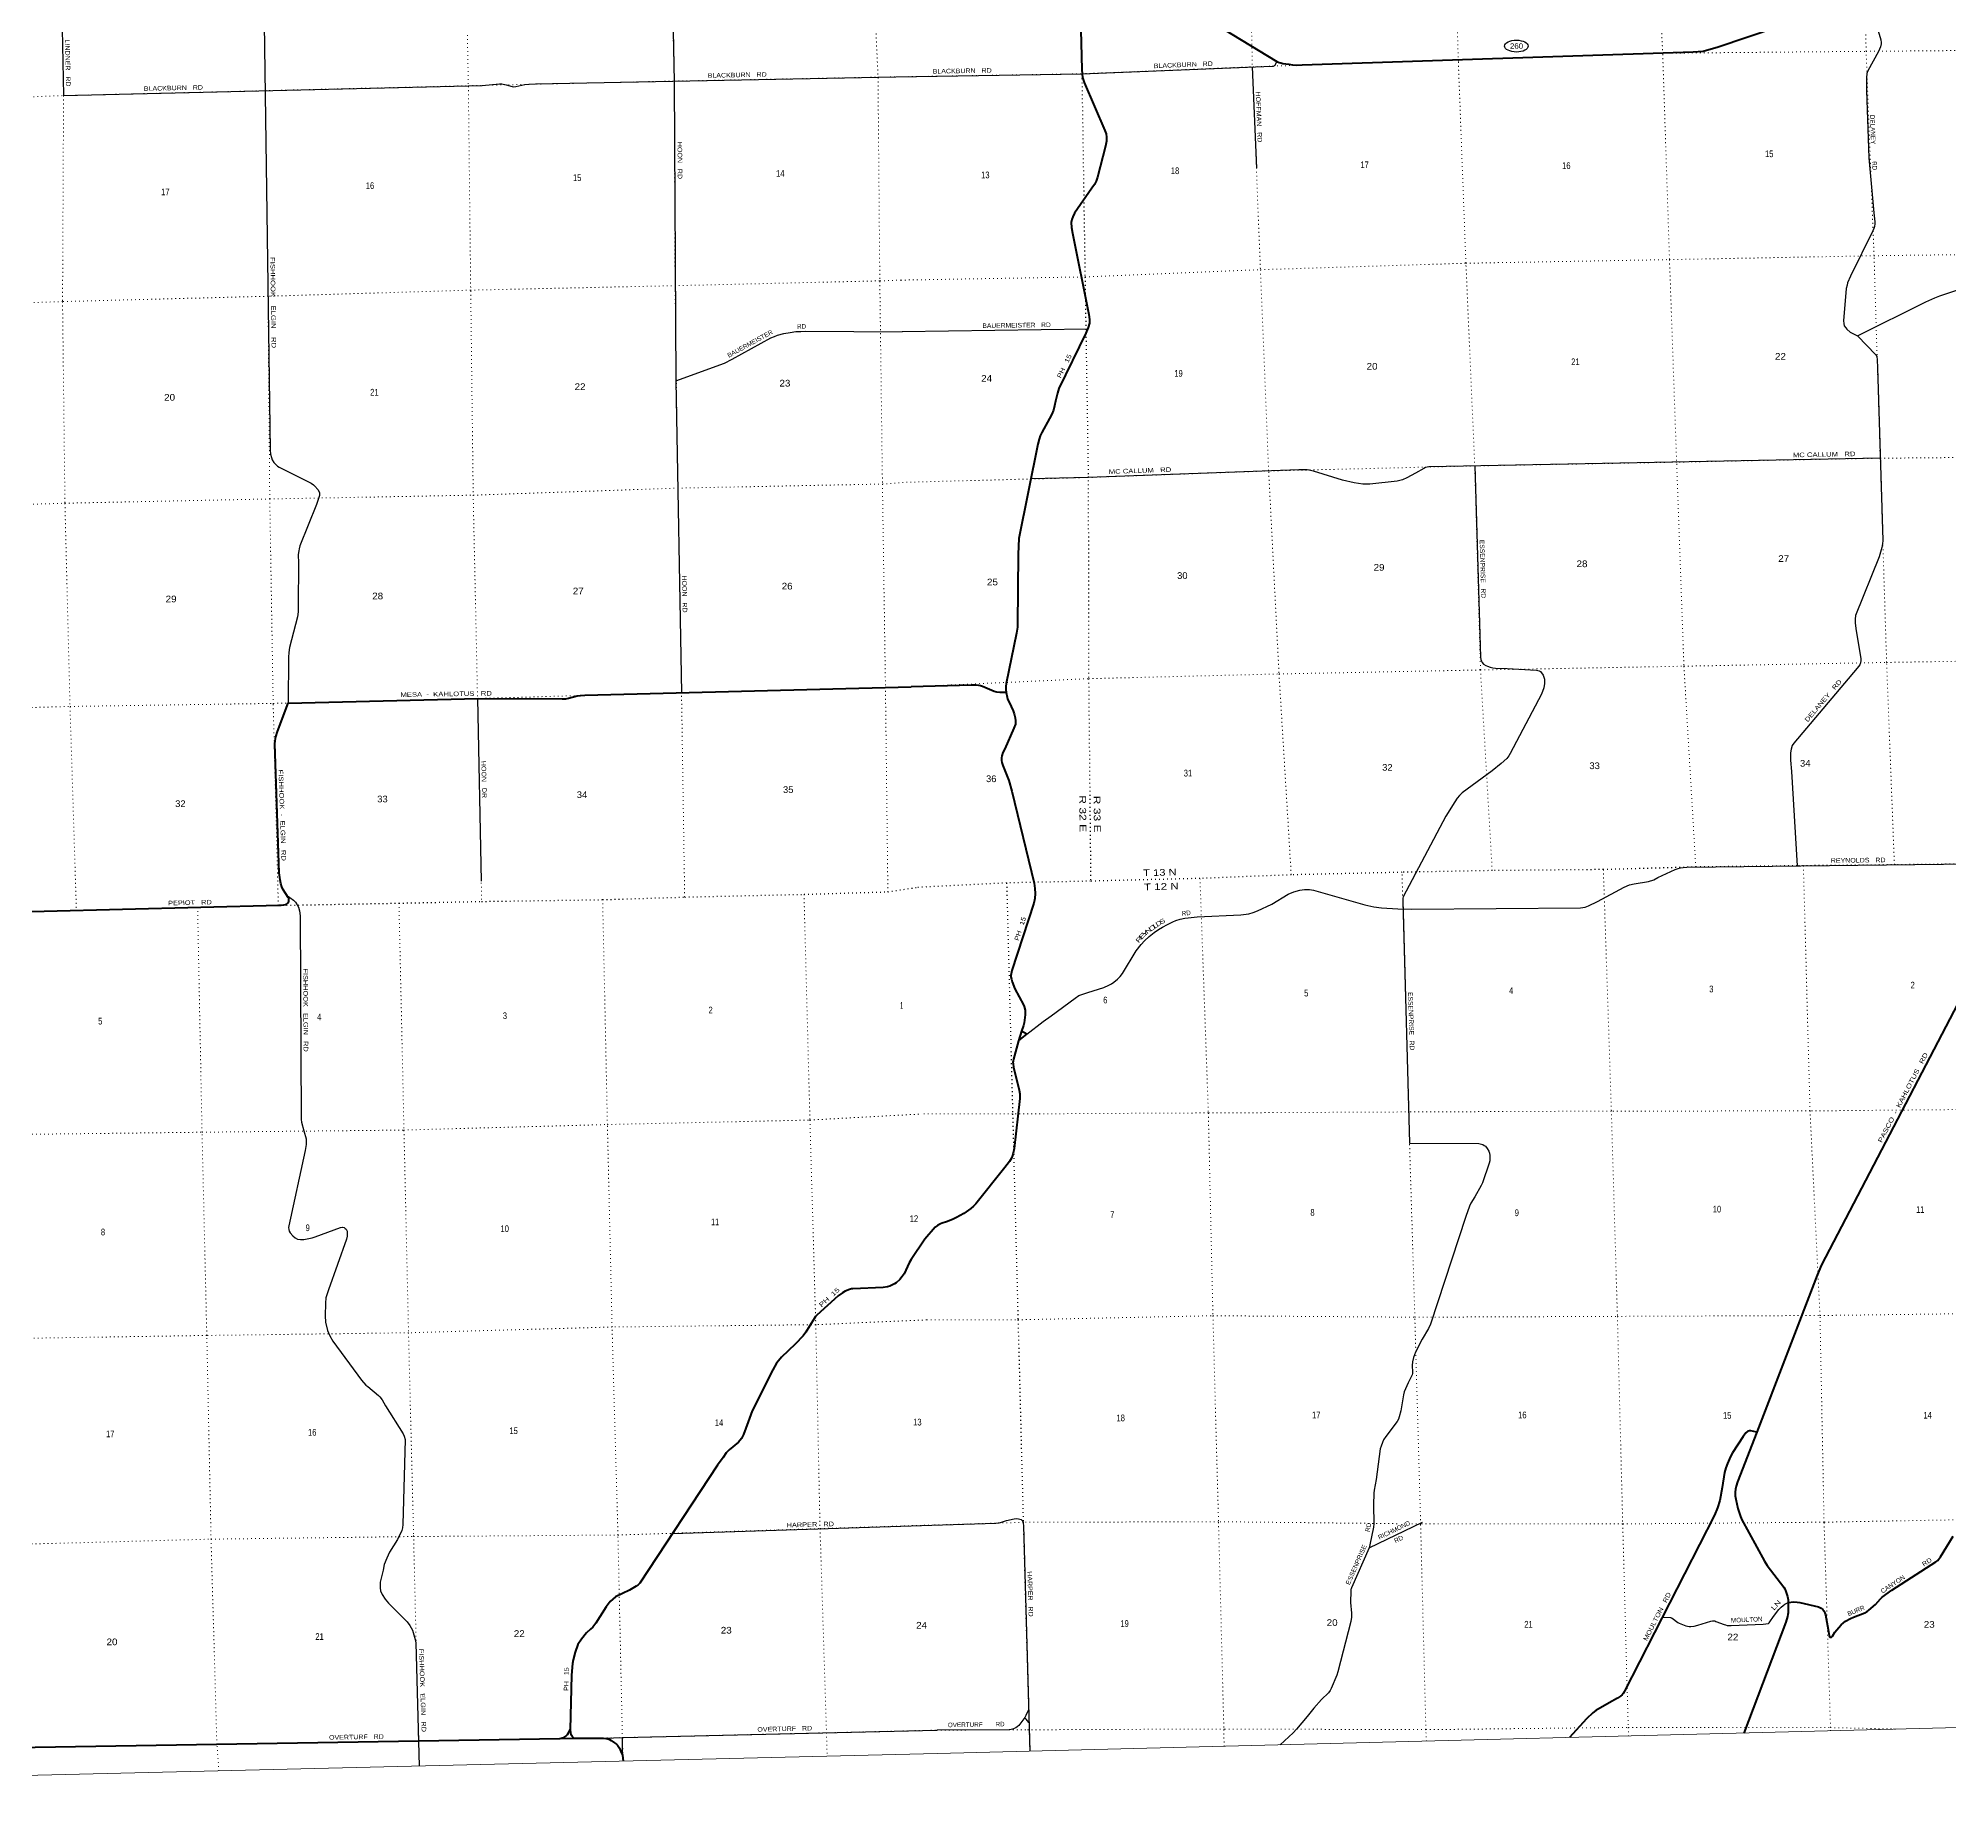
# Model space of a CAD drawing. Header units: feet. Extents: x 501257 to 757852, y -360805 to -170898.
# Drawn here: x 544861 to 594971, y -360805 to -314379 of the extents above; entities that cross this region are included whole.
import ezdxf
from ezdxf.enums import TextEntityAlignment as Align

# ---------------------------------------------------------------- set-up
doc = ezdxf.new("R2010")
doc.units = ezdxf.units.FT
doc.header["$LTSCALE"] = 70
doc.linetypes.add('DOTTED', pattern=[1.5, 0.3, -1.2])
for name, color, linetype, lineweight in [('17', 7, 'Continuous', 25), ('23', 7, 'Continuous', 70), ('26', 7, 'Continuous', 40), ('27', 7, 'Continuous', 13), ('29', 7, 'Continuous', 25), ('30', 7, 'Continuous', 25), ('4', 7, 'Continuous', 13), ('6', 7, 'DOTTED', 25), ('7', 7, 'DOTTED', 13)]:
    doc.layers.add(name, color=color, linetype=linetype, lineweight=lineweight)

msp = doc.modelspace()

# ---------------------------------------------------------------- linework, layer by layer
at = {"layer": '17'}
msp.add_ellipse((583611.48, -314584.79), major_axis=(309.24, -1), ratio=0.500121, dxfattribs=at)
at = {"layer": '23'}
msp.add_lwpolyline([(574833.44, -313412.45), (574924.78, -313503.87), (575015.5, -313578.15), (577332.03, -314985.18), (577391.83, -315014.07), (577433.07, -315026.45), (577490.8, -315038.83), (577648.35, -315062.49), (577742.35, -315073.9), (577857.82, -315082.15), (577998.94, -315079.65), (588241.26, -314736.13), (588510.01, -314713.61), (588900.5, -314606.83), (592766.6, -313292.81), (592848.7, -313252.15), (592939.42, -313190.26), (593026.02, -313120.11), (593174.83, -312944.84)], dxfattribs=at)
at = {"layer": '26'}
msp.add_line((570639.57, -340398.82), (570555.94, -340649.63), dxfattribs=at)
for points in [[(572177.18, -313478.94), (572218.04, -315194.68), (572224.63, -315315.38), (572239.73, -315411.22), (572277.28, -315539.26), (572823.47, -316796.79), (572854.19, -316882.55), (572867.86, -316972.39), (572862.96, -317075.7), (572841.96, -317208.53), (572628.25, -318019.52), (572592.57, -318125.47), (572553.67, -318208.28), (572484.47, -318311.89), (572027.22, -318963.33), (571981.15, -319059.91), (571952.64, -319125.75), (571941.67, -319204.77), (571950.44, -319340.86), (571972.74, -319490.48), (572399.54, -321619.13), (572422.05, -321746.49), (572422.05, -321843.06), (572386.96, -321957.2), (572326.14, -322106.16), (571619.22, -323555.11), (571578.81, -323678.31), (571531.97, -323890.97), (571505.15, -324011.65), (571471.92, -324128.18), (571430.57, -324231.15), (571368.82, -324342.6), (571167.34, -324714.03), (571127.86, -324801.82), (571096.4, -324890.18), (571062.05, -325016.92), (570570.28, -327491.21), (570546.3, -327896.24), (570534.83, -329744.99), (570531.21, -329810.63), (570506.42, -329967.13), (570236.93, -331284.94), (570223.02, -331369.01), (570225.21, -331448.03), (570237.92, -331525.65)], [(538848.82, -337414.13), (551176.74, -337101.5), (551226.99, -337096.62), (551301.4, -337086.56), (551341.39, -337078.5), (551360.05, -337071.66), (551380.84, -337061.26), (551397.68, -337041.66), (551426.58, -336998.85), (551434.89, -336955.16), (551428.65, -336926.04), (551412.02, -336896.92), (551347.85, -336802.75), (551274.81, -336678.49), (551246.02, -336614.47), (551218.68, -336532.87), (551200.62, -336437.86), (551181.28, -336249), (551066.83, -332868.06), (551073.14, -332792.55), (551089.83, -332690.97), (551131.13, -332543.92), (551410.03, -331802.1), (556393.16, -331685.14), (558600.17, -331688.97), (558693.73, -331686.89), (558765.33, -331676.74), (558986.86, -331616.16), (559074.7, -331600.21), (559189.35, -331595.39), (567741.73, -331375.5)], [(570237.92, -331525.65), (570069.47, -331524.85), (569990.15, -331515.33), (569922.5, -331496.31), (569617.6, -331366.81), (569559.92, -331349.82), (569518.89, -331338.28), (569448.7, -331331.7), (569323.92, -331331.08), (567741.73, -331375.5)], [(570237.92, -331525.65), (570260.31, -331649.96), (570271.28, -331687.27), (570299.79, -331750.92), (570348.05, -331845.31), (570368.9, -331895.8), (570418.25, -332007.73), (570444.57, -332086.75), (570469.8, -332189.91), (570478.58, -332266.74), (570482.96, -332317.22), (570476.38, -332354.53), (570439.09, -332457.69), (570196.62, -332999.84), (570148.45, -333100.81), (570122.13, -333184.21), (570114.53, -333239.75), (570115.54, -333304.94), (570122.13, -333359.81), (570146.25, -333436.63), (570304.28, -333831.15), (570380.54, -334112.36), (570970.14, -336523.51), (570990.78, -336660.95), (570999.56, -336788.26), (570990.78, -336924.35), (570958.35, -337046.82), (570382.56, -338806.68), (570361.24, -338939.29), (570361.24, -338978.8), (570372.67, -339040.3), (570391.95, -339110.49), (570463.8, -339286.84), (570691.38, -339711.9), (570707.5, -339753.87), (570730.86, -339847.99), (570735.25, -339909.45), (570731.2, -339970.34), (570706.73, -340179.42), (570688.77, -340251.25), (570639.57, -340398.82)], [(598796.25, -334182.7), (596806.73, -336680.21), (596662.18, -336876.08), (596575.12, -337015.32), (596441.15, -337266.92), (591605.1, -346525.87), (591497.74, -346790.7), (589913.19, -350913.39)], [(570555.94, -340649.63), (570424.06, -341132.46), (570415, -341186.89), (570412.81, -341213.23), (570415, -341254.93), (570431.33, -341339.4), (570577.5, -341950.27), (570593.78, -342045.1), (570595.97, -342086.8), (570591.01, -342163.04), (570442, -343475.07), (570417.2, -343596.91), (570399.65, -343658.37), (570373.33, -343726.41), (570318.49, -343816.4), (570200.18, -343977.44), (569441.01, -344926.46), (569382.94, -344988.49), (569310.55, -345047.76), (569124.1, -345175.06), (568935.45, -345282.61), (568827.97, -345333.1), (568668.92, -345393.18), (568560.35, -345429.67), (568514.29, -345447.23), (568437.51, -345488.94), (568373.9, -345539.42), (568100.12, -345847.36)], [(570555.94, -340649.63), (570777.26, -340479.77), (570639.57, -340398.82)], [(568100.12, -345847.36), (567745.4, -346381.32), (567692.11, -346470.77), (567559.18, -346761.21), (567512.55, -346832.74), (567445.43, -346906.76), (567348.31, -346997.09), (567310.88, -347022.05), (567237.18, -347061), (567184.06, -347084.46), (567125.85, -347101.1), (567012.2, -347118.86), (566213.62, -347150.53), (566178.85, -347154.16), (566128.95, -347168.72), (566018.76, -347210.33), (565943.92, -347254.01), (565832.5, -347332.11), (565273.42, -347841.69), (565234.97, -347882.26), (565206.54, -347921.51), (565083.14, -348129.45), (564986.52, -348291.03), (564909.74, -348383.98), (564699.9, -348604.59), (564349.98, -348942.77), (564267.17, -349039.94), (564212.18, -349102.56), (564114.7, -349274.13), (563578.43, -350353.49), (563475.63, -350635.68), (563349.04, -350972.31), (563300.42, -351076.55), (563219.52, -351168.23), (562971.94, -351371.95), (562897.42, -351451.94), (562815.68, -351569.12), (562664.09, -351773.24), (560631.83, -354869.48), (560616.39, -354885.57), (560591.45, -354910.54), (560539.76, -354944.51), (560359.36, -355050.31), (559998.34, -355227.73), (559919.92, -355287.07), (559858.25, -355345.31), (559750.53, -355488.8), (559479.17, -355915.31), (559396, -356019.33), (559341.85, -356074.69), (559237.82, -356165.89), (559100.78, -356331.37), (559008.43, -356475.09), (558933.29, -356678.68), (558880.41, -356872.25), (558867.93, -356972.11), (558836.57, -357278.49), (558807.56, -358702.15)], [(589913.19, -350913.39), (589754.64, -350870.94), (589710.76, -350870.94), (589676.26, -350880.53), (589623.02, -350923.62), (589554.41, -351019.11), (589276.44, -351450.41), (589221.01, -351548.49), (589140.44, -351731.36), (589100.95, -351845.49), (589068.78, -351967.6), (589002.04, -352357.87), (588940.82, -352701.52), (588879.4, -352894.67), (588804.22, -353082.12), (586447.92, -357693.56), (586411.62, -357754.25), (586382.02, -357789.37), (586337.04, -357828.88), (586259.23, -357876.48), (586040.3, -358000), (585696.52, -358206.41), (585611.18, -358266.89), (585449.64, -358420.8), (585004.1, -358911.46)], [(589913.19, -350913.39), (589405.86, -352209.85), (589370.96, -352324.17), (589355.41, -352403.01), (589346.63, -352477.63), (589348.82, -352574.21), (589362.8, -352664.34), (589419.71, -352909.94), (589473.88, -353090.02), (589515.54, -353188.79), (590117.83, -354287.91), (590187.88, -354400.39), (590622.6, -354972), (590650.73, -355019.36), (590677.05, -355083.01), (590713.66, -355216.53), (590731.89, -355302.51), (590737.25, -355372.68)], [(590737.25, -355372.68), (590881.06, -355359.57), (590974.27, -355363.23), (591039, -355374.94), (591528.17, -355486.88), (591601.27, -355518.54), (591644.43, -355554.92), (591672.94, -355592.24), (591699.27, -355642.72), (591712.03, -355694.07), (591784, -356082), (591806, -356250.26), (591814.44, -356272.67), (591829.79, -356283.64), (591858.31, -356285.84), (591875.44, -356280.26), (591895.6, -356257.3), (591961.48, -356152.86), (592062.31, -356026.84), (592123.76, -355962.73), (592187.34, -355906.12), (592242.18, -355864.41), (592367.22, -355794.17), (592443.99, -355759.06), (592742.32, -355640.53), (592802.65, -355609.8), (592848.38, -355575.94), (593023.98, -355421.6), (593155.82, -355278.36), (593202.48, -355234.98), (593455.6, -355054.06), (594610.17, -354309.85), (594656.23, -354270.89), (594680.36, -354246.75), (594730.09, -354173.35), (595057.65, -353634.36)], [(590737.25, -355372.68), (590734.59, -355640.26), (590729.71, -355691.01), (590718.73, -355737.1), (590673.02, -355891.6), (589573.88, -358794.54)], [(558535.46, -358939.27), (558627.82, -358907.82), (558667.32, -358890.14), (558693.99, -358873.84), (558716.17, -358852.7), (558734.89, -358830.85), (558766.07, -358789.25), (558807.56, -358702.15)], [(558807.56, -358702.15), (558817.01, -358785.09), (558825.32, -358819.41), (558838.72, -358852.73), (558860.67, -358885.98), (558897.57, -358930.73)], [(536841.66, -359294.53), (558535.46, -358939.27), (558897.57, -358930.73)], [(558897.57, -358930.73), (559678.26, -358931.35), (559741.13, -358937.99), (559795.18, -358948.39), (559838.84, -358962.95), (559879.82, -358986.25), (559971.9, -359048.24), (560019.6, -359084.19), (560037.02, -359103.21), (560043.61, -359111.78), (560098.72, -359193.86), (560137.24, -359278.01), (560176.11, -359376.25), (560186.04, -359449.74), (560192.24, -359527.96)]]:
    msp.add_lwpolyline(points, dxfattribs=at)
at = {"layer": '29'}
for p, q in [((576688.4, -315128.28), (576793.82, -317781.17)), ((572367.95, -322003.75), (567511.33, -322071.97)), ((556374.92, -331685.11), (556474.53, -336472.62)), ((579747.37, -353944.14), (581147.26, -353265.01)), ((561487.24, -353566.23), (568285.74, -353342.96)), ((560179.55, -359381.94), (560174.14, -358913.3))]:
    msp.add_line(p, q, dxfattribs=at)
for points in [[(592821.93, -313270.42), (593164.16, -314419.9), (593172.41, -314490.05), (593171.59, -314528.69), (593155.92, -314601.46), (593107.22, -314723.65), (592825.15, -315230.44), (592801.27, -315307.06), (592790.76, -315418.54), (592789.08, -315752.66), (592849.92, -317513.96), (592983.38, -318957.32), (593004.59, -319186.17), (593005.4, -319243.55), (592997.15, -319313.7), (592984.78, -319363.22), (592955.61, -319422.96), (592370.71, -320610.18), (592294.05, -320786.79), (592277.55, -320848.69), (592254.24, -320941.39), (592182.71, -321781.23), (592195.08, -321855.51), (592205.39, -321913.28), (592244.56, -321971.04), (592273.2, -322003.48), (592364.15, -322078.33), (592552.22, -322174.99)], [(545490.26, -314130.13), (545525.18, -315882.06), (556500.22, -315614.12), (556951.76, -315574.43), (556981.34, -315572.98), (557014.94, -315575.57), (557130.82, -315601.3), (557281.17, -315640.23), (557332.87, -315647.99), (557378.45, -315644.24), (557619.38, -315594.74), (557723.16, -315578.15), (557897.15, -315572.33), (567345.87, -315390.49)], [(550787.82, -314003.37), (550941.69, -325176.98), (550953.73, -325276.93), (550976.99, -325367.44), (550997.67, -325429.51), (551039.03, -325494.18), (551064.87, -325525.22), (551134.66, -325589.87), (551181.19, -325618.32), (552014.39, -326039.22), (552072.93, -326078.69), (552114.29, -326117.49), (552191.83, -326202.84), (552230.6, -326283.01), (552235.77, -326316.64), (552232.08, -326361.03), (552154.82, -326597), (551721.75, -327683.56), (551700.74, -327759.82), (551690.4, -327808.97), (551676.33, -327912.53), (551682.78, -328133.91), (551679.27, -329251.93), (551674.9, -329407.34), (551655.69, -329542.69), (551450.62, -330342.45), (551429.34, -330472.88), (551420.16, -330603.2), (551410.03, -331802.1)], [(561492.95, -313743.48), (561535.2, -315519.88), (561577, -323354.12), (561723.97, -331530.22)], [(567345.89, -315391.33), (572220.53, -315312.79), (577204.03, -315112.09), (577243.15, -315106.58), (577257.83, -315101.08), (577272.5, -315091.9), (577282.89, -315081.5), (577292.86, -315067.71), (577332.81, -314985.66)], [(592552.22, -322174.99), (594347.78, -321284.85), (594576.07, -321184.04), (594710.57, -321129.28), (597413.81, -320221.23), (597529.16, -320192.61), (597640.5, -320180.23), (597710.61, -320180.23), (597847.56, -320191.3), (599008.52, -320342.9)], [(561577, -323353.62), (562849.49, -322891.04), (563050.3, -322791.44), (564068.69, -322232.79), (564161.74, -322191.41), (564244.45, -322160.37), (564409.87, -322118.99), (564570.13, -322087.95), (564720.04, -322067.27), (564854.45, -322062.09), (564970.53, -322058.13), (567511.33, -322071.97)], [(592552.22, -322174.99), (593036.67, -322674.98), (593061.07, -322717.91), (593070.96, -322806.87), (593075.46, -323016.05), (593214.29, -327542.43), (593207.48, -327632.33), (593189.76, -327724.22), (593121.05, -327973.63), (592502.68, -329507.91), (592487.89, -329600.59), (592490.72, -329705.46), (592517.08, -329906), (592636.24, -330631.28), (592638.41, -330689.94), (592631.83, -330748.12), (592609.54, -330801.35), (592547.61, -330887.27), (590880.04, -332850.62), (590840.45, -332918.16), (590810.58, -333011.5), (590799.22, -333107.97), (590799.3, -333295.57), (590824.71, -333594.74), (590966.77, -336068.45)], [(593148.05, -325382.77), (581315.11, -325610.57), (581231.08, -325626.99), (581185.6, -325652.34), (580968.24, -325781.02), (580736.23, -325899.33), (580620.76, -325948.85), (580489.54, -325983.24), (579767.68, -326067.31), (579581.57, -326064.39), (579358.88, -326031.37), (579049.94, -325960.07), (578287.85, -325721.22), (578130, -325693.02), (577906.63, -325693.37), (572384.99, -325888.18), (570881.05, -325929.17)], [(582519.8, -325587.38), (582667.84, -330602.98), (582679.84, -330658.05), (582697.1, -330702.39), (582713.59, -330735.4), (582750.71, -330780.79), (582808.44, -330817.93), (582851.03, -330837.91), (582923.91, -330863.32), (582994.1, -330877.07), (583067, -330883.92), (583369.1, -330891.79), (584135.24, -330937.33), (584210.53, -330954.1), (584243.52, -330978.85), (584310.53, -331073.43), (584334.24, -331123.27), (584346.61, -331172.79), (584345.5, -331291.84), (584330.12, -331399.74), (584271.57, -331567.56), (583450.56, -333121.44), (583412.58, -333182.32), (583363.09, -333252.47), (583215.39, -333389.48), (582971.76, -333579.25), (582187.81, -334156.14), (582116.49, -334226.43), (582055.85, -334296.43), (581994.76, -334388.73), (581761.03, -334767.42), (580645.37, -336876.73), (580636.91, -336914.51), (580633.86, -336972.02), (580641.19, -337287.69)], [(570777.26, -340479.77), (571201.4, -340150.87), (571416.18, -340001.14), (572043.73, -339531.91), (572139.73, -339469.58), (572374.27, -339389.81), (572795.86, -339251.88), (572925.55, -339198.28), (573000.13, -339158.78), (573058.71, -339118.93), (573153.68, -339040.24), (573219.49, -338965.63), (573281.86, -338886.66), (573643.15, -338292.05), (573772.27, -338131.56), (573861.22, -338029.77), (573987.24, -337916.46), (574111.21, -337816.77), (574228.6, -337738.71), (574333.9, -337672.86), (574461.05, -337604.78), (574605.82, -337534.54), (574679.49, -337503.28), (574798.86, -337464.3), (574919.58, -337438), (575009.52, -337427.03), (575239.25, -337405.26), (576385.82, -337349.17), (576599.78, -337323.84), (576707.27, -337293.11), (576820.8, -337249.03), (577196.69, -337070.3), (577630.18, -336813.33), (577775.53, -336753.16), (577934.21, -336707.24), (578056.31, -336691.7), (578191.11, -336691.14), (578288.83, -336704.87), (578477.02, -336756.58), (579633.27, -337090.38), (579872.59, -337143.86), (580078.79, -337170.2), (580499.95, -337196.54), (580872.86, -337205.32), (585294.08, -337164.16), (585411.35, -337148.25), (585497.68, -337119.56), (585737.06, -337005.45), (586433.82, -336627.58), (586578.33, -336568.78), (586694.14, -336536.95), (587074.2, -336476.75), (587214.47, -336432.7), (587322.04, -336374.45), (587775.38, -336167.13), (587847.35, -336140.93), (587914.22, -336121.02), (587986.75, -336109.11), (588082.89, -336103.18), (596300.23, -336004.22)], [(551364.55, -336831.16), (551550.85, -336964.65), (551602.55, -337016.38), (551651.66, -337088.8), (551682.92, -337151.78), (551711.11, -337246.57), (551731.45, -337373.91), (551757.63, -342716.74), (551764.69, -342781.22), (551827.41, -343008.97), (551881.7, -343221.09), (551887.41, -343281.12), (551886.87, -343368.51), (551860.48, -343525.65), (551431.95, -345504.86), (551424.2, -345548.83), (551430.03, -345597.11), (551442.29, -345639.35), (551465.55, -345685.91), (551533.02, -345763.23), (551594.79, -345815.23), (551661.74, -345850.02), (551734.37, -345861.78), (551820.2, -345857.36), (552041.23, -345812.48), (552116.91, -345791.95), (552788.58, -345544.38), (552835.48, -345533.31), (552845.82, -345533.31), (552879.42, -345546.24), (552910.44, -345569.52), (552930.2, -345592.51), (552956.96, -345641.94), (552963.32, -345698.27), (552962.13, -345776.43), (552945.82, -345853.9), (552467.51, -347175.47), (552403.82, -347390.33), (552389.76, -347532.3), (552385.42, -347864.79), (552393.48, -348026.57), (552448.53, -348243.6), (552507.21, -348383.49), (552586.99, -348527.49), (553333.76, -349546.53), (553453.24, -349676.68), (553500.96, -349716.77), (553780.06, -349946.1), (553815.1, -349987.04), (553879.64, -350063.98), (553968.32, -350220.45), (554430.29, -350951.91), (554456.13, -351016.41), (554476.72, -351101.59), (554417.38, -353329.13), (554409.61, -353416.56), (554391.87, -353484.99), (554282.53, -353719.9), (554068.42, -354052.81), (553996.33, -354209.87), (553934.01, -354378.69), (553899.46, -354529.01), (553825.45, -354839.06), (553820.76, -354990.62), (553830.62, -355066.67), (553873.83, -355162.26), (553954.69, -355289.1), (554046.8, -355392.75), (554533.68, -355878.79), (554600.88, -355971.9), (554670.17, -356095.21), (554743.42, -356340.77), (554761.14, -356427.09), (554848.58, -359660.22)], [(580641.19, -337287.69), (580810.73, -343332.56), (582625.51, -343347.65), (582694.63, -343357.7), (582729.82, -343370.28), (582770.04, -343392.91), (582801.46, -343418.07), (582845.09, -343478.21), (582886.92, -343543.83), (582905.77, -343596.63), (582913.31, -343659.51), (582915.83, -343755.09), (582913.31, -343795.33), (582895.12, -343857.21), (582718.51, -344371.29), (582685.99, -344444.52), (582518.06, -344738.9), (582414.37, -344909.52), (582382.81, -344984.09), (582284.62, -345256.44), (581356.19, -348078.56), (581307.41, -348193.15), (581142.93, -348469.32), (580964.07, -348812.97), (580910.38, -348950.61), (580883.64, -349069.51), (580874.73, -349162.89), (580891.18, -349336.12), (580884.91, -349373.85), (580874.25, -349406.42), (580774, -349612.41), (580668.74, -349851.72), (580647.04, -349929.82), (580581.63, -350350.2), (580539.3, -350508.17), (580516.67, -350571.05), (580481.69, -350630.65), (580183.93, -351021.14), (580130.84, -351109.29), (580098.17, -351177.2), (580062.98, -351272.77), (580043.13, -351346.98), (579935.27, -352148.88), (579878.24, -352432.25), (579871.94, -352506.82), (579867.5, -352816.87), (579875.73, -353310.02), (579861.46, -353398.65), (579771.42, -353860.84), (579749.42, -353937.03), (579284.44, -354992.65), (579276.9, -355014.02), (579273.75, -355030.38), (579269.46, -355069.06), (579264.71, -355369.05), (579287.54, -355650.18), (579287.57, -355759.75), (579272.25, -355869.96), (578928.99, -357191.47), (578904.89, -357275.11), (578756.59, -357629.74), (578731.46, -357680.05), (578684.43, -357739.5), (578504.89, -357919.48), (578300.52, -358142.4), (578126.31, -358364.49), (577845.43, -358688.61), (577755.09, -358787.17), (577422.29, -359103.45)], [(568285.74, -353342.96), (569963.56, -353290.24), (570023.47, -353285.35), (570083.38, -353274.34), (570246.39, -353227.92), (570444.27, -353180.51), (570496.29, -353174.82), (570554.86, -353177.99), (570597.26, -353186.16), (570632.78, -353200.63), (570656.76, -353222.77), (570670.49, -353250.93), (570683.09, -353296.36), (570685.54, -353361.2), (570852.78, -359267.77)], [(587435.26, -355761.27), (587652.77, -355768.31), (587667.92, -355771.1), (587676.71, -355774.87), (587694.31, -355787.45), (587845.12, -355894.34), (587874.56, -355911.2), (588056.26, -355983.63), (588098.36, -355994.94), (588137.01, -356002.66), (588154.29, -356003.75), (588180.69, -356003.75), (588269.29, -355992.43), (588363.4, -355970.33), (588708.13, -355860.31), (588753.15, -355851.58), (588780.8, -355851.58), (588808.45, -355854.09), (588841.15, -355866.75), (589055.03, -355949.48), (589095, -355962.24), (589140.24, -355972.3), (589241.01, -355976.61), (590078.98, -355937.68), (590217.28, -355919.83), (590236.16, -355906.91), (590253.76, -355881.76), (590352.59, -355741.05), (590491.67, -355554.12), (590547.85, -355496.94), (590603.15, -355451.67), (590648.39, -355418.97), (590737.25, -355372.68)], [(570822.86, -358187.05), (570754.69, -358331.47), (570721.04, -358383.66), (570592.56, -358565.39), (570564.48, -358597.57), (570525.96, -358633.29), (570488.25, -358658.44), (570448.33, -358678.32), (570403.09, -358695.45), (570365.19, -358705.24), (570311.39, -358712.58), (568418.85, -358717.6)], [(559678.26, -358931.35), (560204.67, -358912.58), (568418.85, -358717.6)], [(570832.06, -358519.46), (570759.72, -358434.59), (570716.25, -358391.09)]]:
    msp.add_lwpolyline(points, dxfattribs=at)
at = {"layer": '4'}
msp.add_lwpolyline([(501256.99, -177792.42), (532580.01, -177081.38), (563902.01, -176327.26), (595222.96, -175530.05), (626542.78, -174689.76), (657861.41, -173806.39), (689178.8, -172879.94), (720494.89, -171910.42), (751809.62, -170897.82), (757851.71, -353854.74), (726285.32, -354875.48), (694717.55, -355852.8), (663148.48, -356786.68), (631578.15, -357677.15), (600006.62, -358524.19), (568433.96, -359327.81), (536860.22, -360087.99), (505285.47, -360804.74)], close=True, dxfattribs=at)
at = {"layer": '6'}
for points in [[(572177.18, -313478.94), (572219.94, -315325.6), (572301.83, -320633.39), (572386.52, -325862.48), (572396.67, -331162.76), (572449.67, -336468.61)], [(599419.54, -336065.94), (598925.46, -336023.69), (596454.07, -336006.54), (593550.09, -336040.19), (590966.56, -336067.73), (588320.49, -336098.99), (585890.41, -336165.34), (582976.82, -336191.85), (580610.85, -336237.51), (577707.86, -336304.14), (575316.39, -336398.29), (572449.67, -336468.61), (570246.74, -336516.81), (567871.99, -336635.47)], [(536331.3, -337473.39), (538850.27, -337413.48), (540553.28, -337377.17), (543771.74, -337291.16), (545860.29, -337234.85), (549041.43, -337153.19), (551159.87, -337103.78), (554317.5, -337045.04), (556484.83, -337000.74), (559657.14, -336953.83), (561807.34, -336885.36), (564935.72, -336813.35), (567134.19, -336748.13), (567871.99, -336635.47)], [(570246.74, -336516.81), (570404.33, -342569.71), (570545.07, -347965.25), (570682.44, -353260.28), (570837.13, -358706.46), (570852.78, -359267.77)]]:
    msp.add_lwpolyline(points, dxfattribs=at)
at = {"layer": '7'}
for points in [[(587365.75, -313094.52), (587446.87, -314797.96), (587624.17, -320180.28), (587812.68, -325537.18), (588002.43, -330835.76), (588313.23, -336093.21)], [(593519.6, -336040.03), (593315.84, -330737.14), (593148.67, -325405.95), (592985.84, -320079.21), (592779.22, -314722.47), (592730.91, -312956.33)], [(566798.6, -313627.01), (566875.79, -315409.4), (566922.86, -320746.87), (566991.65, -326061.89), (567070.53, -331378.76), (567134.19, -336748.13)], [(576652.35, -313366.74), (576690.18, -315151.86), (576899.64, -320444.76), (577117.55, -325743.09), (577387.76, -331038.92), (577707.86, -336304.14)], [(582976.82, -336191.85), (582668.89, -330934.56), (582520.26, -325603.44), (582286.45, -320267.06), (582088.84, -314982.63), (582035.95, -313230.57)], [(545490.26, -314130.13), (545525.18, -315882.06), (545498.72, -321279.58), (545561, -326564.55), (545694.36, -331896.63), (545861.55, -337234.82)], [(551154.85, -337103.83), (551020.24, -331823.73), (550930.44, -326452.77), (550886.46, -321133.23), (550814.97, -315824.38), (550787.82, -314003.37)], [(556103.02, -313874.96), (556137.01, -315638.99), (556198.56, -321002.36), (556263.93, -326353.62), (556376.82, -331682.46), (556484.83, -337000.74)], [(561807.34, -336885.36), (561724.79, -331518.1), (561627.13, -326168.77), (561555.82, -320882.74), (561534.07, -315502.29), (561492.95, -313743.48)], [(567345.89, -315391.33), (572211.38, -315310.92), (576706.68, -315128), (582092.9, -314942.35), (587476.22, -314771.04), (592779.22, -314722.47), (598093.33, -314676.12), (598860.56, -314682.9)], [(535832.34, -316139.71), (540329.91, -316075.6), (545525.18, -315882.06), (550811.79, -315752.94), (556138.99, -315623.07), (561536.36, -315501.14), (566875.1, -315398.84), (567345.87, -315390.49)], [(567477.79, -320717.36), (572301.83, -320633.39), (576899.64, -320444.76), (582288.57, -320275.08), (587624.17, -320180.28), (592985.84, -320079.21), (598299.63, -320008.73), (598999.02, -319979.54)], [(567477.79, -320717.36), (566920.68, -320736.86), (561567.4, -320863.13), (556194.18, -320980.33), (550887.61, -321140.12), (545498.72, -321279.58), (540376.99, -321456.34), (535956.96, -321467.7)], [(599139.71, -325361.26), (598523.99, -325337.16), (593151.11, -325385.14), (587815.57, -325488.42), (582515.37, -325587.53), (577115.22, -325718.98), (572366.26, -325890.88), (567608.98, -326015.08)], [(536082.52, -326836.43), (540422.76, -326720.32), (545561, -326564.55), (550930.44, -326452.77), (556263.93, -326353.62), (561627.13, -326168.77), (566991.65, -326061.89), (567608.98, -326015.08)], [(567741.73, -331375.5), (572396.67, -331162.76), (577387.76, -331038.92), (582668.89, -330934.56), (588002.43, -330835.76), (593315.84, -330737.14), (598705.87, -330649.88), (599279.07, -330692.53)], [(536206.58, -332140.85), (540490.05, -332033.92), (545694.26, -331890.6), (551020.88, -331810.9), (556379.12, -331683.61), (561728.24, -331527.29), (567069.25, -331393.96), (567741.73, -331375.5)], [(581250.82, -359006.82), (581237.99, -358705.82), (581099.35, -353316.29), (580948.23, -347896.72), (580784.24, -342509.69), (580610.85, -336237.51)], [(585890.41, -336165.34), (586099.74, -342475.14), (586258.64, -347874.53), (586397.96, -353314.32), (586541.85, -358645.49), (586552.64, -358871.94)], [(591843.24, -358736.14), (591844.59, -358651.52), (591675.85, -353268.3), (591569.05, -347852.35), (591308.02, -342490.07), (591134.64, -336065.94)], [(575316.39, -336398.29), (575535.58, -342543.12), (575655.12, -347858.42), (575802.13, -353272), (575942.08, -358703.4), (575948.19, -359136.51)], [(549598.85, -359786.51), (549544.61, -359087.91), (549391.42, -353713.13), (549280.06, -348374.67), (549154.84, -343048.49), (549039.05, -337153.23)], [(554317.5, -337045.04), (554448.92, -342996.19), (554567.82, -348304.38), (554700.92, -353620.39), (554828.18, -358999.2), (554848.58, -359660.22)], [(560192.24, -359527.96), (560174.96, -358921.04), (560057.87, -353605.28), (559904.48, -348152.93), (559781.59, -342846.81), (559657.14, -336953.83)], [(564935.72, -336813.35), (565090.69, -342729.96), (565244.61, -348091.86), (565356.31, -353437.24), (565525.21, -358787.7), (565541.52, -359399.24)], [(536465.85, -343226.35), (538930.69, -343184.1), (543860.95, -343112.84), (549154.84, -343048.49), (554444.84, -342992.24), (559781.59, -342846.81), (565090.69, -342729.96), (568018.96, -342570.37)], [(599586, -342433.94), (596620.09, -342441.73), (591308.02, -342490.07), (586098, -342495.26), (580812.36, -342517.03), (575535.58, -342543.12), (570404.33, -342569.71), (568018.96, -342570.37)], [(568152.58, -347965.84), (565244.61, -348091.86), (559904.48, -348152.93), (554567.82, -348304.38), (549280.06, -348374.67), (543950.32, -348457.68), (539032.92, -348528.31), (536591.09, -348581.07)], [(568152.58, -347965.84), (570545.07, -347965.25), (575655.12, -347858.42), (580948.23, -347896.72), (586258.64, -347874.53), (591569.05, -347852.35), (596756.13, -347787.05), (599727.3, -347839.33)], [(580484.14, -353307.54), (575801.92, -353255.92), (570684.31, -353271.89), (568285.74, -353342.96)], [(599867.88, -353216.62), (596951.08, -353174.05), (591675.85, -353268.3), (586397.96, -353314.32), (581097.31, -353314.3), (580802.18, -353311.05)], [(536716.23, -353931.8), (539127.1, -353897.79), (544058.66, -353856.48), (549391.42, -353713.13), (554701.31, -353644.5), (560057.87, -353605.28), (565355.17, -353436.09), (568285.74, -353342.96)], [(536841.66, -359294.53), (539255.75, -359257.26), (544192.23, -359172.96), (549544.61, -359086.76), (554832.78, -358999.2), (560176.11, -358914.14), (565529.8, -358787.7), (568418.85, -358717.6)], [(568418.85, -358717.6), (570795.56, -358708.91), (575965.31, -358688.72), (581237.99, -358705.82), (586541.85, -358645.49), (591844.59, -358651.52), (593597.83, -358690.83)]]:
    msp.add_lwpolyline(points, dxfattribs=at)

# ---------------------------------------------------------------- texts
at = {"layer": '17', "width": 1.1}
msp.add_text('260', height=140, dxfattribs=at).set_placement((583614.38, -314653.1), align=Align.CENTER)
at = {"layer": '27'}
for s, rotation, width, p in [('PH   15', 63.993, 1.25, (571666.26, -323299.05)), ('MESA  -  KAHLOTUS   RD', 0.901, 1.25, (554357.42, -331643.38)), ('FISHHOOK  -  ELGIN   RD', 271.939, 1.25, (551159.81, -333545.66)), ('PEPIOT   RD', 1.453, 1.2, (548267.81, -337105.25)), ('PH   15', 71.883, 1.2, (570559.61, -338040.44)), ('PASCO  -  KAHLOTUS   RD', 62.421, 1.3, (593187.63, -343334.62)), ('PH  15', 42.348, 1.35, (565394.16, -347643.24)), ('RD', 32.805, 1.15, (594292.55, -354433.96)), ('CANYON', 33.556, 1.05, (593210.34, -355140.72)), ('MOULTON   RD', 62.934, 1.2, (587033.95, -356392.81)), ('PH   15', 88.833, 1.15, (558758.19, -357689.12)), ('OVERTURF   RD', 0.938, 1.15, (552485.96, -358967.94))]:
    msp.add_text(s, height=120, rotation=rotation, dxfattribs=dict(at, width=width)).set_placement(p)
msp.add_text('BURR', height=120, rotation=22.325, dxfattribs=at).set_placement((592317.76, -355731.32))
at = {"layer": '30'}
for s, rotation, width, p in [('LINDNER   RD', 271.142, 1.15, (545578.22, -315030.28)), ('BLACKBURN   RD', 0.923, 1.15, (569082.49, -315293.34)), ('BLACKBURN   RD', 2.365, 1.15, (574881.02, -315132.86)), ('BLACKBURN   RD', 1.399, 1.15, (548405.54, -315741.73)), ('BLACKBURN   RD', 1.103, 1.15, (563185.41, -315400.92)), ('HOFFMAN   RD', 272.239, 1.15, (576802.24, -316444.11)), ('HOON   RD', 270.362, 1.15, (561623.74, -317582.43)), ('RD', 275.283, 0.85, (592939.75, -317725.15)), ('FISHHOOK    ELGIN    RD', 270.789, 1.25, (550962.18, -321307.33)), ('BAUERMEISTER', 28.747, 1.05, (563549.52, -322435.39)), ('RD', 1.954, 0.85, (564873.71, -321991.4)), ('BAUERMEISTER   RD', 0.805, 1.1, (570509.68, -321959.85)), ('MC CALLUM   RD', 1.103, 1.25, (591679.94, -325345.82)), ('MC CALLUM   RD', 2.02, 1.25, (573745.95, -325770.11)), ('ESSENPRISE   RD', 271.691, 1.1, (582669.59, -328289.58)), ('HOON   RD', 271.03, 1.15, (561747.5, -328944.17)), ('DELANEY   RD', 49.657, 1.25, (591698.23, -331779.18)), ('HOON   DR', 271.192, 1.15, (556489.06, -333805.9)), ('Y', 41.96, 1.7, (573919.04, -337879.22)), ('N', 38.804, 1.45, (573999.12, -337811.87)), ('O', 38.804, 1.4, (574098.5, -337743.39)), ('L', 33.214, 1.65, (574182.12, -337683.98)), ('D', 33.714, 1.35, (574265.33, -337626.83)), ('S', 31.214, 1.4, (574357.95, -337573.97)), ('R', 49.682, 1.5, (573764.09, -338034.68)), ('E', 48.851, 1.7, (573848.02, -337939.79)), ('FISHHOOK   ELGIN   RD', 270.281, 1.2, (551813.57, -339848.39)), ('FISHHOOK   ELGIN   RD', 270.281, 1.2, (551813.57, -339848.39)), ('ESSENPRISE   RD', 271.902, 1.1, (580794.33, -340141.18)), ('HARPER   RD', 1.619, 1.2, (565102.71, -353389.37)), ('RD', 78.976, 0.9, (579787.05, -353414.5)), ('RD', 25.879, 1.05, (580550.3, -353766.01)), ('ESSENPRISE ', 66.227, 1.1, (579475.82, -354384.52)), ('HARPER   RD', 271.586, 1.15, (570808.79, -355150.33)), ('LN', 48.35, 1.4, (590460.83, -355482.62)), ('FISHHOOK   ELGIN   RD', 271.86, 1.2, (554879.03, -357678.68)), ('FISHHOOK   ELGIN   RD', 271.86, 1.2, (554879.03, -357678.68)), ('OVERTURF   RD', 1.36, 1.15, (564432.41, -358742.2)), ('OVERTURF   RD', 1.36, 1.15, (564432.41, -358742.2)), ('RD', 0.936, 0.8, (570077.49, -358620.51))]:
    msp.add_text(s, height=120, rotation=rotation, dxfattribs=dict(at, width=width)).set_placement(p, align=Align.CENTER)
for s, rotation, p in [('DELANEY', 271.978, (592894.4, -316774.04)), ('RICHMOND', 25.879, (580430.3, -353530.44)), ('MOULTON', 2.66, (589652.73, -355882.72)), ('OVERTURF', 0.936, (569162.61, -358635.45))]:
    msp.add_text(s, height=120, rotation=rotation, dxfattribs=at).set_placement(p, align=Align.CENTER)
for s, rotation, width, p in [('REYNOLDS   RD', 0.69, 1.15, (591852.65, -335988.9)), ('RD', 8.096, 0.9, (574846.45, -337383.52))]:
    msp.add_text(s, height=120, rotation=rotation, dxfattribs=dict(at, width=width)).set_placement(p)
at = {"layer": '6'}
for s, rotation, width, p in [('R 32 E', 270.572, 1.35, (572152.05, -334220.15)), ('R 33 E', 270.572, 1.35, (572527.33, -334231.27)), ('T 13 N', 1.405, 1.25, (573828.42, -336338.43)), ('T 12 N', 1.405, 1.3, (573846.9, -336707.73))]:
    msp.add_text(s, height=175, rotation=rotation, dxfattribs=dict(at, width=width)).set_placement(p)
at = {"layer": '7'}
for s, width, p in [('17', 0.85, (579520.33, -317782.82)), ('16', 0.85, (584809.24, -317804.6)), ('15', 0.85, (590127.83, -317495.27)), ('16', 0.85, (553448.19, -318329.67)), ('15', 0.85, (558878.14, -318121.88)), ('14', 0.85, (564204.09, -318008.24)), ('13', 0.85, (569578.63, -318048.23)), ('18', 0.85, (574551.8, -317938.63)), ('17', 0.85, (548083.47, -318492.72)), ('22', 1.1, (590389.93, -322803.28)), ('24', 1.1, (569579.68, -323380.32)), ('19', 0.85, (574642.19, -323250.86)), ('20', 1.1, (579684.52, -323063.13)), ('21', 0.85, (585046.45, -322945.55)), ('20', 1.1, (548162.2, -323876.16)), ('21', 0.85, (553561.93, -323743.12)), ('22', 1.1, (558921.91, -323597.2)), ('23', 1.1, (564292.19, -323505.92)), ('29', 1.1, (579867.29, -328333.58)), ('28', 1.1, (585187.6, -328239.89)), ('27', 1.1, (590475.31, -328101.52)), ('26', 1.1, (564350.29, -328824.88)), ('25', 1.1, (569732.61, -328716.55)), ('30', 1.05, (574716.68, -328547.76)), ('29', 1.1, (548200.7, -329161.4)), ('28', 1.1, (553616.88, -329083.04)), ('27', 1.1, (558874.34, -328952.96)), ('36', 1.05, (569707.93, -333873.8)), ('31', 0.85, (574890.08, -333725.93)), ('32', 1.05, (580092.19, -333574.5)), ('33', 1.05, (585524.56, -333532.52)), ('34', 1.05, (591046.25, -333468.31)), ('33', 1.05, (553748.03, -334403.1)), ('34', 1.05, (558978.88, -334291.51)), ('35', 1.05, (564385.1, -334157.08)), ('32', 1.05, (548451.09, -334525.78)), ('3', 0.85, (588666.34, -339381.38)), ('2', 0.85, (593943.51, -339281.08)), ('1', 0.4, (567461.58, -339808.67)), ('6', 0.85, (572779.1, -339672.6)), ('5', 0.85, (578044.71, -339490.16)), ('4', 0.85, (583418.61, -339425.12)), ('5', 0.85, (546433.3, -340225.02)), ('4', 0.85, (552174.16, -340112.72)), ('3', 0.85, (557039.71, -340083.07)), ('2', 0.85, (562431.68, -339933.76)), ('12', 0.85, (567707.5, -345401.54)), ('7', 0.85, (572960.97, -345297.31)), ('8', 0.85, (578209.56, -345238.33)), ('9', 0.85, (583566.93, -345247.13)), ('10', 0.85, (588758.36, -345151.44)), ('11', 0.65, (594091.79, -345161.93)), ('8', 0.85, (546503.35, -345751.85)), ('9', 0.85, (551870.78, -345640.1)), ('10', 0.85, (556978.65, -345663.62)), ('11', 0.65, (562499.65, -345485.73)), ('14', 0.85, (562599.58, -350747.96)), ('13', 0.85, (567796.67, -350734.32)), ('18', 0.85, (573127.37, -350623.71)), ('17', 0.85, (578253.66, -350545.89)), ('16', 0.85, (583656.13, -350545.24)), ('15', 0.85, (589026.64, -350558.04)), ('14', 0.85, (594279.71, -350552.23)), ('17', 0.85, (546638.02, -351041.71)), ('16', 0.85, (551932.3, -351001.47)), ('15', 0.85, (557212.97, -350958.34)), ('21', 0.85, (552126.23, -356352.68)), ('22', 1.1, (557329.1, -356274.92)), ('23', 1.1, (562753.82, -356187.04)), ('24', 1.1, (567875.07, -356056.63)), ('19', 0.85, (573228.55, -356012.52)), ('20', 1.1, (578637.76, -355986.83)), ('21', 0.85, (583818.71, -356030.52)), ('22', 1.1, (589142.79, -356365.84)), ('23', 1.1, (594289.89, -356034.13)), ('20', 1.1, (546651.7, -356492.29))]:
    msp.add_text(s, height=175, dxfattribs=dict(at, width=width)).set_placement(p)

doc.saveas('drawing.dxf')
